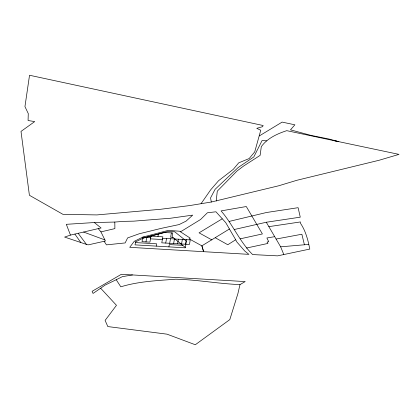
<?xml version="1.0" encoding="UTF-8"?>
<svg xmlns="http://www.w3.org/2000/svg" width="420" height="420" viewBox="0 0 420 420"><rect width="100%" height="100%" fill="white"/><g stroke="black" fill="none" stroke-linecap="round" stroke-linejoin="round"><path stroke-width="0.63" d="M104.155 241.295L106.439 244.86L125.16 242.928L127.617 237.909L139.214 233.772L161.306 228.349L179.141 224.564L186.076 221.12L192.696 215.129L170.625 218.222L133.765 221.151L123.989 221.345L114.807 222.054L114.896 228.606L100.931 231.882L98.233 228.627L70.466 235.095L64.612 237.085L87.392 244.724L88.599 244.797L105.415 241.001L100.931 231.882M145.971 241.904L146.774 237.337M150.985 236.108L149.919 242.135L142.018 241.668L142.821 237.106L168.221 230.402L179.587 231.215L190.255 238.172L189.131 238.87L201.873 245.826L203.627 251.68L201.873 245.826L229.43 228.995M156.266 246.125L156.676 243.826L135.445 242.571M157.962 236.523L158.387 234.134M165.732 243.065L166.535 238.502M168.913 246.871L169.323 244.571L182.737 245.359M171.381 232.906L170.615 237.269L172.988 237.405M169.685 243.301L170.489 238.733M173.639 243.532L174.442 238.97M177.587 243.763L178.395 239.201M181.54 243.999L182.348 239.431M185.493 244.23L186.302 239.668M240.004 284.592L237.878 293.69L229.814 319.604L195.3 344.747L167.008 334.168L107.825 326.566L105.105 320.413L116.471 305.319L100.664 288.225L93.061 293.433L92.096 291.317L121.396 274.286L245.191 281.584L240.004 284.592C218.453 283.784 197.179 279.662 175.639 279.206C157.248 280.639 138.563 281.358 120.818 286.823L116.204 279.731L104.989 285.154L100.664 288.225M201.054 203.69L210.662 189.835L218.563 180.721L233.263 169.355L238.723 162.839L249.139 158.566L254.704 151.93L260.767 130.247L256.767 128.336L262.615 126.667L263.141 125.517L29.531 75.254L24.953 106.622L28.271 113.573L28.067 120.514L34.708 121.595L21 131.418L29.405 195.274L62.948 214.342L96.899 214.919L160.655 209.276L189.761 205.564L211.302 202.025L278.659 185.792L296.956 180.264L379.029 160.282L399 154.387L286.739 130.667C277.158 133.802 267.367 138.227 261.298 146.653L260.127 155.374L243.49 166.11L236.98 171.034L217.282 191.153L216.436 198.917L216.562 201.028M180.5 231.814L200.592 219.487L207.391 212.783L215.953 211.785L225.734 222.632L235.688 239.757L227.787 244.734L215.392 237.825M222.159 218.857L199.054 232.843L211.89 239.93M259.298 135.933L282.119 122.099L294.887 124.808L290.483 129.843L310.774 135.334L328.724 138.973L338.893 141.677L333.701 140.59M116.204 279.731L122.304 276.675L132.473 274.932M143.131 238.161L164.556 232.507L172.725 232.984L172.074 236.675L185.309 247.412M240.203 238.828L262.4 233.951L246.298 206.53L221.093 210.898C232.853 224.542 239.747 241.831 252.62 254.567L277.568 255.859L309.797 249.071C308.007 239.999 305.707 230.995 300.447 223.209L300.41 221.949L268.858 226.648M229.204 221.403L266.443 212.515L298.121 207.685L300.258 217.172L266.285 222.248L234.203 229.535M98.233 228.627L101.089 227.992L94.348 222.542L66.318 224.317L70.466 235.095M246.466 248.047L267.897 243.442L267.083 242.041L268.737 241.763L266.894 237.983L274.706 236.67M276.098 239.043L301.875 234.234L304.411 244.776M266.285 222.248L280.639 246.818L308.674 244.414M94.348 222.542L114.807 222.054M150.911 236.108L162.845 236.806L161.779 242.834L189.446 244.461L190.255 239.899L162.587 238.271M150.728 237.573L142.821 237.106L134.258 241.306L129.727 247.328L248.939 254.352L244.834 251.113L236.901 242.041L235.688 239.757M150.502 238.849L162.362 239.547M266.6 140.842L262.075 140.548L253.816 156.917L238.219 167.48L215.093 189.331L210.562 197.888L211.302 202.025M83.638 232.071L104.879 239.909M78.178 233.331L86.441 244.403M74.907 234.113L80.813 242.519M280.639 246.818L283.752 254.389M135.566 241.868L135.035 244.876L185.236 247.832L186.417 241.138L174.746 231.829L168.116 231.436L143.687 237.888L135.566 241.868"/></g></svg>
